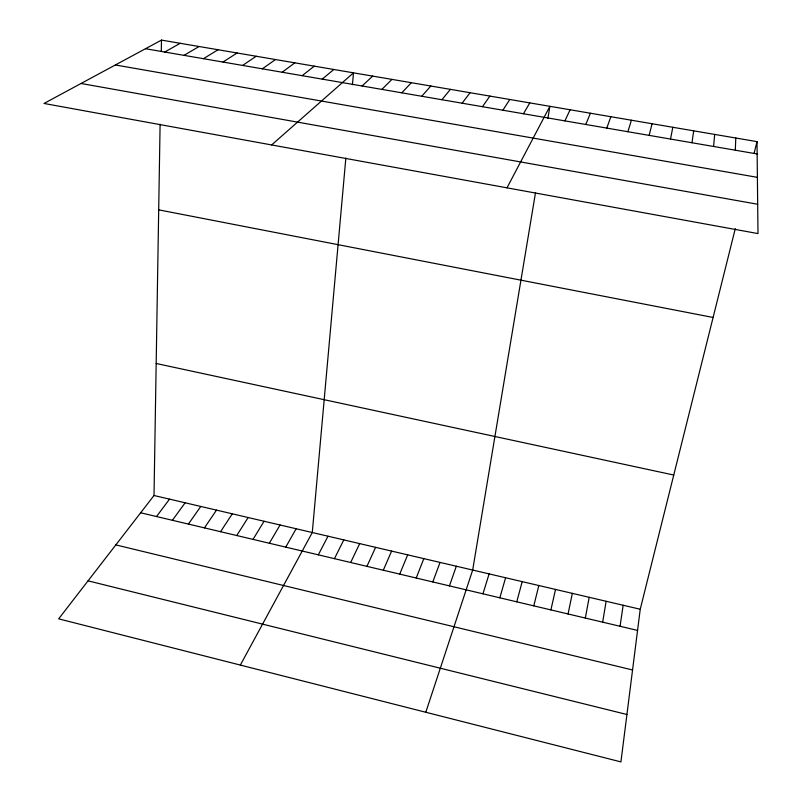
<?xml version="1.0" encoding="UTF-8"?>
<svg xmlns="http://www.w3.org/2000/svg" width="802" height="802" viewBox="0 0 802 802"><rect width="100%" height="100%" fill="white"/><g stroke="black" fill="none" stroke-linecap="round" stroke-linejoin="round"><path stroke-width="1.2" d="M735.284 228.62L640.237 609.249L620.928 761.9L58.666 618.853L154.014 495.506L160.099 124.2M161.292 51.348L161.483 40.1L757.008 141.633L757.99 233.582L44.01 103.458L161.483 40.1M735.304 150.205L735.795 138.014M345.852 158.044L312.279 532.528L240.349 665.069M352.419 84.761L353.492 72.832L271.637 144.941M713.579 146.475L714.692 134.415M691.986 142.756L693.7 130.836M620.066 626.282L623.144 605.249M535.525 192.6L472.679 570.052L425.802 712.256M547.886 118.405L549.891 106.325L506.994 187.838M602.653 622.162L606.132 601.269M585.32 618.061L589.189 597.31M670.512 139.057L672.818 127.277M568.067 613.971L572.327 593.36M550.894 609.911L555.535 589.43M533.791 605.861L538.824 585.52M649.149 135.388L652.056 123.739M754.121 153.192L757.008 141.633M516.769 601.831L522.182 581.63M499.826 597.821L505.611 577.751M627.916 131.728L631.405 120.22M482.954 593.821L489.11 573.891M449.441 585.891L456.328 566.222M606.783 128.089L610.863 116.711M432.789 581.941L440.047 562.413M416.218 578.021L423.837 558.623M399.717 574.112L407.687 554.854M585.781 124.48L590.432 113.232M383.296 570.222L391.617 551.084M366.935 566.352L375.617 547.345M564.889 120.881L570.112 109.764M350.654 562.503L359.677 543.616M334.444 558.663L343.807 539.906M318.304 554.844L328.008 536.207M285.753 547.134L296.138 528.759M523.445 113.754L529.781 102.897M269.342 543.245L280.068 524.999M253.011 539.385L264.079 521.26M236.74 535.536L248.149 517.531M502.894 110.215L509.781 99.478M220.55 531.696L232.289 513.821M204.43 527.876L216.5 510.122M482.453 106.696L489.882 96.09M188.39 524.077L200.781 506.453M172.41 520.298L185.122 502.784M156.5 516.528L169.533 499.145M462.122 103.197L470.092 92.711M441.902 99.719L450.403 89.363M421.782 96.26L430.814 86.025M401.782 92.821L411.336 82.696M381.882 89.393L391.957 79.398M362.093 85.994L372.669 76.11M322.224 79.127L333.832 69.483M302.164 75.679L314.274 66.145M282.204 72.24L294.815 62.837M262.364 68.832L275.467 59.538M242.615 65.433L256.219 56.25M222.986 62.055L237.071 52.992M203.457 58.696L218.024 49.744M184.029 55.348L199.076 46.506M164.711 52.03L180.229 43.298M145.493 48.721L757.138 153.964M115.378 64.962L757.389 177.352M81.052 83.478L757.679 204.259M158.696 209.853L713.098 317.472M156.179 363.486L673.75 475.035M154.014 495.506L640.237 609.249M140.661 512.779L637.56 630.422M115.839 544.899L632.557 669.981M88.05 580.838L626.923 714.502"/></g></svg>
